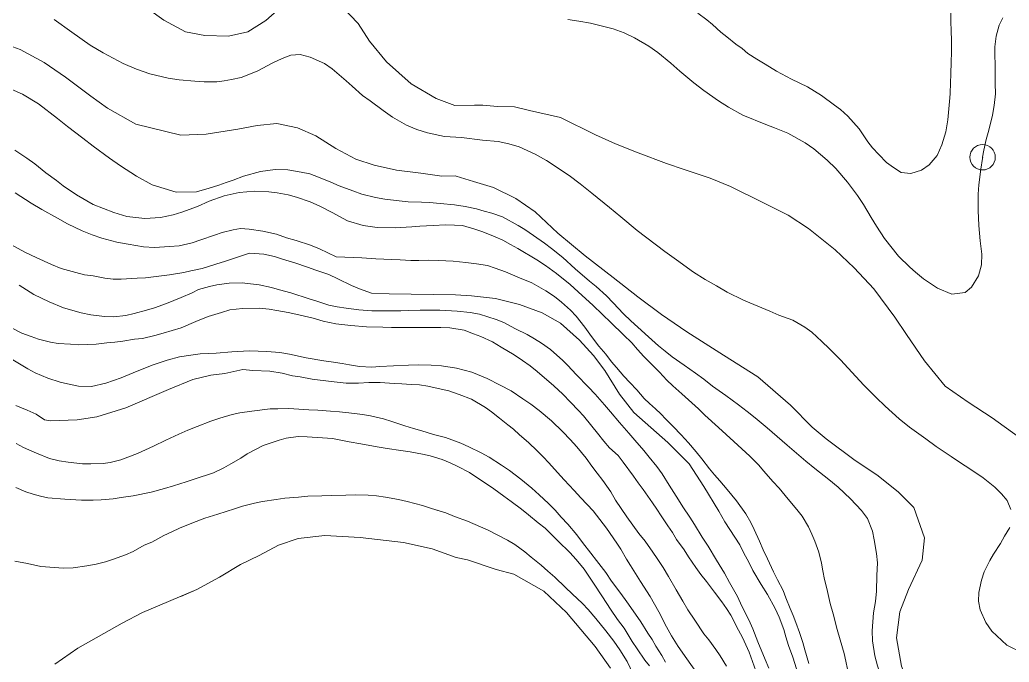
# Model space of a CAD drawing. Header units: metres. Extents: x 548946 to 557077, y 1838800 to 1845419.
# Drawn here: x 553096 to 553641, y 1841337 to 1841690 of the extents above; entities that cross this region are included whole.
import ezdxf

# ---------------------------------------------------------------- set-up
doc = ezdxf.new("R2010")
doc.units = ezdxf.units.M
doc.header["$LTSCALE"] = 28
doc.header["$PDMODE"] = 32
doc.header["$PDSIZE"] = 14
doc.layers.add('1', color=7, linetype='Continuous', lineweight=13)
doc.layers.add('2', color=7, linetype='Continuous', lineweight=13)

msp = doc.modelspace()

# ---------------------------------------------------------------- linework, layer by layer
at = {"layer": '1'}
for points in [[(553166.56, 1841696.09), (553175.01, 1841690.04), (553186.98, 1841683.73), (553197.7, 1841681.68), (553210.69, 1841681.31), (553221.44, 1841683.67), (553231.36, 1841689.95), (553240.69, 1841698.11)], [(553273.56, 1841697.23), (553282.2, 1841688.22), (553288.34, 1841678.41), (553297.76, 1841667.15), (553311.4, 1841655.06), (553325.14, 1841646.88), (553335.46, 1841643.07), (553346.23, 1841643.35), (553350.9, 1841643.32), (553358.98, 1841642.53), (553368.19, 1841642.28), (553376.6, 1841640.35), (553393.67, 1841636.52), (553412.9, 1841626.85), (553423.84, 1841621.9), (553436.38, 1841616.95), (553452, 1841611.11), (553461.71, 1841607.78), (553475.99, 1841603.02), (553487.24, 1841598.46), (553504.77, 1841589.83), (553519.12, 1841582.79), (553530.33, 1841575.4), (553545.03, 1841563.64), (553555.48, 1841553.7), (553566.27, 1841542.21), (553577.87, 1841526.58), (553584.22, 1841517.07), (553594.12, 1841502.48), (553605.53, 1841488.6), (553618.14, 1841479.78), (553631.45, 1841471.04), (553645.99, 1841460.67)], [(553114.71, 1841690.42), (553124.32, 1841683.42), (553134.59, 1841676.35), (553141.7, 1841672.06), (553152.74, 1841666.26), (553160.1, 1841663.17), (553167.41, 1841660.59), (553177.57, 1841658.07), (553183.51, 1841657.29), (553192.19, 1841656.43), (553197.3, 1841656.08), (553204.32, 1841656.07), (553208.29, 1841656.64), (553212.38, 1841657.35), (553217.72, 1841658.46), (553226.57, 1841661.9), (553235.17, 1841666.49), (553240.23, 1841669), (553244.97, 1841670.82), (553250.14, 1841671.13), (553255.62, 1841669.78), (553263.55, 1841666.23), (553267.92, 1841663.2), (553275.53, 1841656.63), (553278.84, 1841653.74), (553284.6, 1841648.66), (553288.71, 1841645.6), (553295.93, 1841640.28), (553301.01, 1841636.68), (553308.77, 1841632.33), (553314.51, 1841629.84), (553320.3, 1841628.01), (553329.75, 1841626.06), (553339.06, 1841625.39), (553350.65, 1841624.07), (553359.33, 1841623.2), (553365.18, 1841622.02), (553370.83, 1841620.31), (553379.74, 1841616.21), (553385.96, 1841612.87)], [(553469.23, 1841693.96), (553474.2, 1841690.21), (553477.34, 1841687.7), (553481.96, 1841683.52), (553485.24, 1841680.9), (553490.23, 1841676.89), (553493.63, 1841674.41), (553496.91, 1841671.78), (553501.82, 1841668.54), (553506.41, 1841665.8), (553512.54, 1841662.05), (553520.85, 1841657.51), (553529.64, 1841653.27), (553537.43, 1841648.67), (553544.65, 1841643.35), (553547.79, 1841640.83), (553551.84, 1841637.12), (553558.2, 1841630.15), (553562.87, 1841623.12), (553565.58, 1841619.77), (553568.98, 1841616.12), (553573.23, 1841611.77), (553577.05, 1841608.94), (553581.39, 1841606.17), (553586.64, 1841605.71), (553592.55, 1841607.53), (553596.78, 1841610.46), (553601.15, 1841615.63), (553603.76, 1841621.51), (553605.96, 1841628.64), (553607.05, 1841635.27), (553607.89, 1841645.37), (553608.21, 1841649.57), (553608.44, 1841655.71), (553608.73, 1841660.16), (553608.85, 1841667.33), (553608.97, 1841672.15), (553608.95, 1841679.43), (553608.87, 1841683.72), (553608.71, 1841689.94), (553608.65, 1841693.97)], [(553592.92, 1841392.74), (553594.2, 1841405.04), (553588.28, 1841421.83), (553579.58, 1841430.38), (553567.97, 1841439.66), (553555.98, 1841447.67), (553540.04, 1841459.47), (553532.27, 1841466.01), (553520.35, 1841478.08), (553502.41, 1841493.7), (553483.45, 1841505.7), (553463.18, 1841518.42), (553449.26, 1841527.98), (553436.18, 1841537.8), (553422.68, 1841548.29), (553407.25, 1841560.32), (553392.12, 1841572.73), (553379.71, 1841584.57), (553369.03, 1841591.84), (553356.73, 1841597.88), (553345.78, 1841601.24), (553336.11, 1841604.22), (553335.62, 1841604.37), (553328.32, 1841604.22), (553316.61, 1841605.9), (553303.21, 1841607.52), (553290.99, 1841610.31), (553280.92, 1841613.47), (553269.89, 1841619.49), (553258.77, 1841626.29), (553248.68, 1841630.87), (553237.28, 1841633.23), (553226.53, 1841632.03), (553215.87, 1841630.07), (553198.44, 1841627.23), (553184.5, 1841626.72), (553159.74, 1841632.77), (553144.13, 1841641.53), (553134.83, 1841648.27), (553120.84, 1841658.76), (553109.21, 1841666.67), (553095.96, 1841674), (553085.84, 1841677.67)], [(553565.35, 1841353.79), (553566.08, 1841363.75), (553567.08, 1841369.97), (553567.74, 1841375.77), (553567.98, 1841384.25), (553568.24, 1841391.3), (553567.68, 1841396.44), (553566.46, 1841403.98), (553565.55, 1841408.69), (553562.7, 1841415.66), (553559.48, 1841420.12), (553553.43, 1841426.61), (553546.61, 1841433.01), (553541.48, 1841437.12), (553533.77, 1841443.3), (553528.78, 1841447.3), (553518.45, 1841456.05), (553507.39, 1841465.62), (553500.94, 1841471.03), (553496.52, 1841474.57), (553491.69, 1841478.2), (553484.62, 1841483.4), (553477.29, 1841488.58), (553472.58, 1841492.35), (553468.04, 1841495.75), (553461.71, 1841500.13), (553455.23, 1841504.62), (553451.24, 1841507.82), (553447.53, 1841510.79), (553442.05, 1841515.65), (553436.26, 1841521), (553432.35, 1841524.6), (553428.42, 1841528.46), (553422.68, 1841534.46), (553418.89, 1841538.2), (553413.24, 1841543.43), (553409.53, 1841546.4), (553401.77, 1841553.09), (553394.84, 1841559.35), (553388.71, 1841564.27), (553384.86, 1841567.36), (553378.81, 1841571.5), (553374.01, 1841574.88), (553370.39, 1841577.08), (553361.69, 1841581.71), (553355.86, 1841583.8), (553351.58, 1841584.89), (553347.41, 1841586.12), (553341.16, 1841587.39), (553335.2, 1841588.42), (553327.32, 1841589.11), (553321.41, 1841589.63), (553317.1, 1841589.81), (553309.79, 1841590.04), (553304.65, 1841590.65), (553296.88, 1841591.48), (553291.72, 1841592.34), (553284.09, 1841594.24), (553279.21, 1841596.04), (553271.62, 1841598.85), (553267.11, 1841600.82), (553260.29, 1841603.71), (553255.55, 1841605.4), (553250.76, 1841606.43), (553243.48, 1841607.58), (553236.43, 1841607.84), (553228.35, 1841606.82), (553219.01, 1841604.24), (553213.27, 1841602.04), (553209.38, 1841600.7), (553205.38, 1841599.22), (553200.1, 1841597.6), (553193.04, 1841595.52), (553181.88, 1841595.33), (553168.69, 1841599.34), (553159.96, 1841604.24), (553151.14, 1841609.9), (553145.1, 1841614.04), (553136.17, 1841620.73), (553130.49, 1841625.05), (553122.1, 1841631.54), (553116.42, 1841635.86), (553106.04, 1841643.95), (553097.25, 1841649.35), (553090.97, 1841652.04)], [(553385.96, 1841612.87), (553398.31, 1841604.6), (553404.42, 1841599.94), (553410.84, 1841594.8), (553420.68, 1841586.91), (553426.84, 1841581.73), (553435.86, 1841574.27), (553451.18, 1841562.7), (553457.54, 1841558.06), (553466.87, 1841551.29), (553473.29, 1841547.31), (553479.54, 1841543.71), (553485.5, 1841540.34), (553494.43, 1841535.99), (553500.17, 1841533.5), (553508.9, 1841529.78), (553513.96, 1841527.6), (553521.55, 1841524.8), (553528.2, 1841521.11), (553532.02, 1841518.28), (553537.53, 1841513.16), (553541.72, 1841509.33), (553547.88, 1841502.99), (553556.29, 1841493.9), (553560.71, 1841489.18), (553567.45, 1841482.38), (553572.41, 1841477.47), (553580.2, 1841470.52), (553585.9, 1841465.95), (553594.81, 1841459.51), (553600.6, 1841455.34), (553608.87, 1841449.88), (553614.07, 1841446.42), (553619.12, 1841443.07), (553626.56, 1841438.04), (553632.98, 1841432.89), (553636.63, 1841429.27), (553639.77, 1841425.58), (553641.74, 1841420.72)], [(553183.57, 1841565.87), (553178.28, 1841565.42), (553169.89, 1841564.88), (553163.86, 1841565.26), (553155.39, 1841566.67), (553149.28, 1841567.81), (553140.97, 1841570.02), (553135.69, 1841571.91), (553130.12, 1841574.03), (553122.02, 1841577.95), (553116.48, 1841580.98), (553107.89, 1841585.76), (553102.04, 1841589.27), (553093.23, 1841594.94)], [(553530.39, 1841335.89), (553528.25, 1841343.46), (553527.17, 1841347.37), (553525.26, 1841352.88), (553523.36, 1841358.4), (553521.76, 1841362.25), (553520.17, 1841366.11), (553517.69, 1841372.08), (553516.21, 1841376.08), (553513.1, 1841381.85), (553510.91, 1841386.42), (553507.66, 1841393.47), (553505.29, 1841398.41), (553503.33, 1841403.27), (553500.28, 1841409.7), (553498.57, 1841413.41), (553495.69, 1841418.3), (553490.62, 1841425.41), (553485.37, 1841431.72), (553481.35, 1841436.35), (553478.5, 1841439.81), (553475.67, 1841443.01), (553471.42, 1841448.53), (553468.4, 1841452.36), (553464.21, 1841457.36), (553460.07, 1841461.84), (553455.68, 1841466.3), (553451.72, 1841470.42), (553448.92, 1841473.36), (553445.9, 1841476.02), (553442.7, 1841479.05), (553439.79, 1841481.85), (553435.63, 1841486.59), (553431.81, 1841490.59), (553428.55, 1841494.14), (553424.53, 1841498.77), (553421.71, 1841501.97), (553418.52, 1841506.17), (553414.78, 1841510.57), (553410.67, 1841515.97), (553407, 1841521.02), (553402.29, 1841527.14), (553399.07, 1841530.43), (553394.16, 1841534.83), (553390.31, 1841537.91), (553385.54, 1841541.03), (553377.78, 1841545.38), (553370.96, 1841548.27), (553363.31, 1841551.59), (553357.63, 1841553.56), (553353.44, 1841555.05), (553347.36, 1841555.94), (553341.42, 1841556.72), (553334.45, 1841557.38), (553326.49, 1841557.68), (553320.86, 1841557.97), (553315.55, 1841557.77), (553311.13, 1841557.81), (553305.24, 1841558.07), (553300.68, 1841558.22), (553291.91, 1841558.68), (553284.17, 1841559.26), (553270.07, 1841559.79), (553260.88, 1841564.11), (553255.97, 1841566.17), (553248.01, 1841568.8), (553242.64, 1841570.29), (553237.11, 1841572.15), (553229.63, 1841573.93), (553222.09, 1841575.05), (553217.24, 1841575.43), (553213.3, 1841574.6), (553207.21, 1841573.15), (553202.96, 1841571.65), (553195.56, 1841569.14), (553190.68, 1841567.43), (553183.57, 1841565.87)], [(553090.49, 1841566.67), (553098.79, 1841562.12), (553104.81, 1841559.41), (553113.18, 1841555.51), (553118.48, 1841553.37), (553126.53, 1841551.13), (553131.36, 1841549.84), (553136.1, 1841549.33), (553142.6, 1841548.09), (553147.09, 1841547.54), (553151.51, 1841547.51), (553160.31, 1841547.96), (553164.96, 1841548.21), (553169.44, 1841548.84), (553178.18, 1841549.8), (553186.09, 1841551.19), (553190.03, 1841552.01), (553196.26, 1841553.35), (553203.8, 1841555.74), (553209.08, 1841557.36), (553215.74, 1841559.53), (553222.25, 1841561.8), (553230.24, 1841561.25), (553235.98, 1841559.94), (553240.43, 1841558.47), (553247.28, 1841556.5), (553254.3, 1841554.15), (553258.79, 1841552.43), (553265.95, 1841549.97), (553270.89, 1841547.65), (553278.45, 1841543.93), (553282.82, 1841542.07), (553289.58, 1841539.7), (553299.31, 1841539.33), (553335.78, 1841538.91), (553344.5, 1841538.31), (553357.89, 1841536.8), (553371.12, 1841533.52)], [(553095.43, 1841544.2), (553103.54, 1841539.11), (553111.93, 1841534.96), (553119.83, 1841531.67), (553129.62, 1841528.97), (553134.82, 1841527.86), (553142.47, 1841526.88), (553147.44, 1841526.64), (553154.23, 1841527.52), (553158.8, 1841528.55), (553165.49, 1841530.45), (553170.03, 1841531.73), (553176.54, 1841534.01), (553180.65, 1841535.63), (553184.62, 1841537.37), (553190.71, 1841539.99), (553194.28, 1841541.82), (553200.22, 1841543.38), (553204.27, 1841544.35), (553211.07, 1841545.23), (553218.21, 1841545.36), (553222.8, 1841544.96), (553227.69, 1841544.33), (553234.48, 1841542.86), (553238.9, 1841541.66), (553245.07, 1841540), (553255.2, 1841536.56), (553259.37, 1841535.33), (553265.99, 1841533.07), (553270.5, 1841532.26), (553275.53, 1841531.52), (553282.52, 1841530.6), (553289.74, 1841529.96), (553294.42, 1841529.96), (553299.11, 1841529.95), (553305.73, 1841530.03), (553310.13, 1841530.26), (553316.35, 1841530.42), (553327.15, 1841530.44), (553336.71, 1841529.8), (553343.93, 1841529.17), (553348.99, 1841528.16), (553358.15, 1841525.27), (553362.37, 1841523.52), (553368.85, 1841520.21), (553375.18, 1841517), (553379.35, 1841514.6), (553383.12, 1841512.28), (553388.05, 1841508.79), (553394.84, 1841502.65), (553397.75, 1841499.85), (553402.32, 1841495.02), (553409.08, 1841487.96), (553412.76, 1841484.07), (553417.95, 1841478.27), (553421.11, 1841474.33), (553426.05, 1841468.5), (553431.24, 1841462.7), (553434.66, 1841458.78), (553439.56, 1841453.21), (553442.44, 1841449.5), (553446.66, 1841444.24), (553449.57, 1841440.27), (553453.51, 1841434.07), (553458.55, 1841426.04), (553461.06, 1841422.15), (553464.94, 1841416.47), (553467.48, 1841412.33), (553471.75, 1841405.38), (553474.89, 1841400.53), (553479.51, 1841392.84), (553483.95, 1841385.53), (553486.72, 1841380.5), (553491.08, 1841372.79), (553493.61, 1841367.48), (553497.43, 1841359.96), (553499.54, 1841354.99), (553502.42, 1841347.77), (553506.35, 1841338.05), (553508.31, 1841333.2)], [(553371.12, 1841533.52), (553383.61, 1841528.91), (553393.59, 1841523.15), (553404.06, 1841513.94), (553411.73, 1841505.38), (553418.03, 1841497.11), (553426.2, 1841484.12), (553433.94, 1841474.06), (553452.7, 1841457.46), (553464.57, 1841445.74), (553472.66, 1841433.25), (553480.86, 1841419.71), (553484.13, 1841413.89), (553492.36, 1841401.28), (553494.53, 1841396.97), (553497.63, 1841391.2), (553499.66, 1841387), (553504.13, 1841379.43), (553507.61, 1841373.83), (553511.97, 1841366.12), (553514.05, 1841361.4), (553516.61, 1841354.66), (553517.72, 1841350.49), (553519.15, 1841345.84), (553521.68, 1841339.35), (553523.56, 1841332.93)], [(553414.08, 1841462.63), (553410.91, 1841466.57), (553406.26, 1841472.17), (553403.47, 1841475.12), (553399.19, 1841479.72), (553394.94, 1841484.06), (553390, 1841488.72), (553380.68, 1841496.67), (553376.82, 1841499.75), (553372.6, 1841502.67), (553368.09, 1841505.82), (553360.99, 1841510.11), (553356.25, 1841512.97), (553349.69, 1841515.88), (553345.75, 1841517.4), (553340.58, 1841519.43), (553332.65, 1841520.64), (553327.68, 1841520.87), (553320.4, 1841520.85), (553311.29, 1841520.89), (553306.75, 1841520.78), (553300.5, 1841520.87), (553295.67, 1841520.99), (553286.79, 1841521.31), (553278.14, 1841521.92), (553269.84, 1841522.96), (553262.78, 1841524.39), (553257.28, 1841526), (553247.8, 1841528.2), (553243.66, 1841529.18), (553237.29, 1841530.3), (553233.18, 1841531.02), (553227.53, 1841531.56), (553218.45, 1841531.34), (553211.51, 1841530.58), (553206.86, 1841529.16), (553199.43, 1841526.91), (553192.72, 1841524.09), (553184.63, 1841520.73), (553174.7, 1841517.68), (553170.15, 1841516.4), (553163.3, 1841514.87), (553158.93, 1841514.38), (553152.42, 1841513.28), (553148.05, 1841512.8), (553143.68, 1841512.32), (553137.77, 1841511.66), (553127.92, 1841511.36), (553123.73, 1841511.68), (553116.93, 1841511.97), (553112.68, 1841512.8), (553106, 1841514.41), (553102.06, 1841515.92), (553096.78, 1841517.81), (553090.84, 1841520.93)], [(553468.51, 1841330.9), (553463.26, 1841338.38), (553458.47, 1841345.27), (553454.71, 1841351.1), (553452.09, 1841356.01), (553447.79, 1841364.38), (553442.97, 1841372.69), (553437.75, 1841381.09), (553432.11, 1841389.83), (553429.91, 1841393.23), (553426.83, 1841398.75), (553424.64, 1841402.15), (553419.05, 1841410.38), (553411.64, 1841419.83), (553404.85, 1841427.15), (553401.17, 1841431.04), (553395.58, 1841436.92), (553392.01, 1841440.95), (553387.14, 1841446.27), (553384.03, 1841449.7), (553380.8, 1841452.98), (553376.01, 1841457.53), (553370.99, 1841461.79), (553367.8, 1841464.82), (553364.54, 1841467.19), (553359.98, 1841470.85), (553355.56, 1841474.39), (553352.3, 1841476.77), (553344.51, 1841481.37), (553337.86, 1841483.89), (553332.04, 1841485.98), (553326.3, 1841487.3), (553320.57, 1841488.62), (553315.94, 1841489.28), (553311.37, 1841489.43), (553306.26, 1841489.77), (553301.95, 1841489.95), (553294.22, 1841490.53), (553287.96, 1841490.62), (553282.28, 1841490.25), (553275.51, 1841490.29), (553267.35, 1841491.21), (553256.81, 1841492.39), (553250.16, 1841493.74), (553245.94, 1841494.31), (553240.2, 1841495.63), (553233.58, 1841496.72), (553224.16, 1841497.25), (553218.65, 1841497.68), (553208.72, 1841495.47), (553200.99, 1841494.61), (553191.16, 1841492.22), (553177.65, 1841486.71), (553154.16, 1841476.59), (553138.13, 1841471.69), (553127.29, 1841470.1), (553112.74, 1841469.39), (553109.4, 1841470.06), (553104.82, 1841473.18), (553099.76, 1841475.35), (553093.63, 1841477.93)], [(553266.82, 1841474.76), (553259.85, 1841475.43), (553255.03, 1841475.55), (553243.89, 1841476.27), (553237.81, 1841475.99), (553233.64, 1841476.05), (553223.51, 1841474.81), (553216.97, 1841473.96), (553212.65, 1841472.96), (553205.86, 1841470.91), (553200.97, 1841469.2), (553193.49, 1841466.3), (553188.38, 1841464.31), (553183.41, 1841462.2), (553176.24, 1841458.81), (553169.32, 1841455.44), (553160.53, 1841451.48), (553151.42, 1841448.01), (553145.59, 1841446.59), (553141.62, 1841446.02), (553134.88, 1841445.8), (553130.2, 1841445.8), (553122.43, 1841446.64), (553117.52, 1841447.53), (553112.19, 1841448.76), (553104.97, 1841451.74), (553097.86, 1841454.86), (553093.72, 1841457)], [(553451.5, 1841336.57), (553449.53, 1841340.25), (553446.23, 1841345.48), (553444.15, 1841349.02), (553441.81, 1841352.54), (553437.87, 1841358.74), (553434.94, 1841362.96), (553430.15, 1841369.85), (553426.92, 1841374.31), (553421.74, 1841381.28), (553418.63, 1841385.88), (553413.47, 1841392.59), (553410.41, 1841396.68), (553405.74, 1841402.54), (553402.69, 1841406.62), (553397.61, 1841412.57), (553393.93, 1841416.45), (553390.65, 1841420.25), (553387, 1841423.88), (553381.78, 1841428.77), (553377.87, 1841432.37), (553371.74, 1841437.29), (553365.49, 1841442.06), (553361.12, 1841445.09), (553354.28, 1841449.41), (553349.85, 1841451.79), (553343.12, 1841455.08), (553338.72, 1841457.19), (553330.19, 1841460.28), (553323.62, 1841462.03), (553317.17, 1841463.92), (553312.61, 1841465.24), (553307.9, 1841466.67), (553300.73, 1841469.14), (553296.02, 1841470.57), (553288.94, 1841472.26), (553284.58, 1841472.95), (553276.93, 1841473.93), (553271.93, 1841474.42), (553266.82, 1841474.76)], [(553501.32, 1841331.78), (553497.59, 1841342.03), (553493.97, 1841350.09), (553491.69, 1841354.26), (553487.53, 1841362.51), (553485.05, 1841366.14), (553482.57, 1841369.77), (553478.46, 1841375.17), (553474.04, 1841381.06), (553471.02, 1841384.89), (553468.25, 1841388.74), (553464.09, 1841394.66), (553461.72, 1841398.43), (553457.59, 1841404.09), (553455.34, 1841408), (553452.71, 1841411.74), (553449.12, 1841417.2), (553446.64, 1841420.83), (553444.3, 1841424.34), (553439.09, 1841431.57), (553436.46, 1841435.31), (553433.84, 1841439.06), (553428.19, 1841446.63), (553425.31, 1841450.34), (553420.55, 1841454.63), (553417.41, 1841458.32), (553414.08, 1841462.63)], [(553229.88, 1841455.87), (553221.03, 1841451.25), (553217.51, 1841448.92), (553212, 1841445.84), (553208.09, 1841443.59), (553202.4, 1841440.88), (553191.86, 1841437.38), (553187.35, 1841435.84), (553180.44, 1841433.65), (553175.53, 1841432.2), (553168.07, 1841430.21), (553158.28, 1841428.22), (553151.62, 1841427.22), (553147.14, 1841426.6), (553140.57, 1841426.01), (553136.18, 1841425.78), (553129.81, 1841425.73), (553120.64, 1841426.28), (553111.19, 1841427.06), (553107.2, 1841427.92), (553103.03, 1841429.16), (553099.12, 1841430.42), (553093.53, 1841432.79)], [(553442.62, 1841334.55), (553440.05, 1841337.78), (553435.86, 1841343.95), (553433.07, 1841348.06), (553428.76, 1841355.26), (553425.11, 1841360.06), (553421.23, 1841365.75), (553416.84, 1841372.55), (553411.85, 1841380.06), (553406.58, 1841387.8), (553402.22, 1841393.18), (553398.68, 1841396.95), (553392.26, 1841403.26), (553385.1, 1841410.41), (553381.39, 1841413.38), (553375.97, 1841417.73), (553372.12, 1841420.81), (553366.44, 1841425.13), (553362.48, 1841428.08), (553356.97, 1841432.02), (553353.32, 1841434.48), (553347.44, 1841438.25), (553343.5, 1841440.94), (553337.14, 1841444.4), (553332.89, 1841446.41), (553328.41, 1841448.12), (553321.81, 1841450.13), (553317.67, 1841451.1), (553310.77, 1841452.42), (553305.74, 1841453.17), (553298.21, 1841454.29), (553292.64, 1841455.24), (553283.62, 1841456.85), (553277.25, 1841457.97), (553268.09, 1841459.69), (553254.07, 1841460.62), (553249.1, 1841460.85), (553242.45, 1841459.86), (553238.54, 1841458.77), (553229.88, 1841455.87)], [(553092.92, 1841392.28), (553099.97, 1841390.84), (553107.42, 1841389.32), (553119.75, 1841388.34), (553125.06, 1841388.53), (553132.74, 1841389.64), (553137.85, 1841390.46), (553142.91, 1841391.8), (553147.42, 1841393.34), (553154.05, 1841395.76), (553158.28, 1841397.52), (553164.28, 1841400.92), (553168.5, 1841402.68), (553175.13, 1841406.27), (553179.44, 1841408.44), (553183.79, 1841410.35), (553190.5, 1841413.17), (553197.61, 1841415.9), (553204.78, 1841418.12), (553213.95, 1841421.08), (553218.34, 1841422.48), (553225.06, 1841424.13), (553229.51, 1841425.01), (553236.94, 1841426.08), (553241.79, 1841426.88), (553249.27, 1841427.44), (553254.41, 1841428.01), (553262.06, 1841428.2), (553267.63, 1841428.42), (553275.28, 1841428.62), (553280.48, 1841428.67), (553287.65, 1841428.55), (553292.24, 1841428.14), (553297.12, 1841427.51), (553304.29, 1841426.22), (553309.23, 1841425.07), (553317.53, 1841422.87), (553322.53, 1841421.2), (553330.46, 1841418.83), (553335.23, 1841416.88), (553342.42, 1841414.16), (553353.75, 1841409.3), (553364.51, 1841403.72), (553368.42, 1841401.29), (553373.93, 1841397.34), (553377.49, 1841394.48), (553383.06, 1841390.02), (553386.68, 1841386.65), (553390.56, 1841383.31), (553396.38, 1841377.71), (553400.14, 1841374.22), (553405.68, 1841368.85), (553408.9, 1841365.56), (553413.09, 1841360.56), (553418.65, 1841353.76), (553423.04, 1841348.13), (553426.3, 1841343.41), (553430.26, 1841336.96), (553433.62, 1841330.05)], [(553325.56, 1841420.29), (553330.46, 1841418.83), (553335.23, 1841416.88), (553342.42, 1841414.16), (553353.75, 1841409.3), (553364.51, 1841403.72), (553368.42, 1841401.29), (553373.93, 1841397.34), (553377.49, 1841394.48), (553383.06, 1841390.02), (553386.68, 1841386.65), (553390.56, 1841383.31), (553396.38, 1841377.71), (553400.14, 1841374.22), (553405.68, 1841368.85), (553408.9, 1841365.56), (553413.09, 1841360.56), (553418.65, 1841353.76), (553423.04, 1841348.13), (553426.3, 1841343.41), (553430.26, 1841336.96), (553433.62, 1841330.05), (553435.56, 1841325.45), (553438.77, 1841318.85)], [(553641.15, 1841410.65), (553638.29, 1841405.91), (553636.01, 1841401.88), (553632.23, 1841396.01), (553630.14, 1841392.53), (553627.05, 1841386.33), (553625.48, 1841381.74), (553624.02, 1841374.94), (553623.9, 1841370.12), (553624.81, 1841365.41), (553627.91, 1841358.47), (553631.31, 1841353.64), (553639.44, 1841345.95), (553648.51, 1841341.49)], [(553660.69, 1841276.04), (553638.45, 1841282.73), (553625.45, 1841293.44), (553613.23, 1841297.2), (553602.48, 1841301.99), (553593.42, 1841308.92), (553586.96, 1841321.06), (553581.43, 1841334.37), (553578.65, 1841349.92), (553580.58, 1841364.23), (553585.38, 1841376.57), (553592.92, 1841392.74)], [(553651.83, 1841255.88), (553639.29, 1841259.84), (553612.73, 1841274.34), (553607.16, 1841278.8), (553601.74, 1841283.14), (553596.12, 1841288.12), (553591.93, 1841291.95), (553588.37, 1841295.98), (553583.4, 1841302.06), (553580.44, 1841306.55), (553576.42, 1841313.52), (553574.03, 1841318.72), (553570.84, 1841326.43), (553568.25, 1841334.6), (553566.85, 1841340.17), (553565.43, 1841348.33), (553565.35, 1841353.79)]]:
    msp.add_lwpolyline(points, dxfattribs=at)
at = {"layer": '2'}
for points in [[(553626.16, 1841614.58), (553626.05, 1841613.95), (553625.27, 1841608.01), (553624.01, 1841599.42), (553623.8, 1841594.19), (553623.74, 1841585.34), (553624.13, 1841577.06), (553624.8, 1841568.55), (553625.74, 1841561.24), (553625.48, 1841555.36), (553623.93, 1841549.34), (553620.07, 1841543.06), (553616.5, 1841540.07), (553609.3, 1841539.27), (553601.28, 1841542.42), (553593.69, 1841547.57), (553589.24, 1841551.37), (553586.07, 1841554.14), (553579.83, 1841560.09), (553572.13, 1841569.77), (553567.74, 1841576.57), (553564.86, 1841581.46), (553560.55, 1841588.66), (553557.16, 1841593.49), (553551.66, 1841600.94), (553545.24, 1841608.43), (553540.45, 1841612.97), (553533.26, 1841619.21), (553528.35, 1841622.44), (553518.91, 1841627.9), (553511.57, 1841630.73), (553506.69, 1841632.54), (553494.02, 1841637.77), (553486.26, 1841642.12), (553480.67, 1841645.67), (553472.62, 1841651.41), (553467.08, 1841655.62), (553459.35, 1841662.05), (553454.45, 1841666.45), (553447.17, 1841672.28), (553442.24, 1841675.77), (553434.45, 1841680.37), (553428.68, 1841683.12), (553422.72, 1841685.32), (553410.16, 1841688.36), (553403.79, 1841689.48), (553397.71, 1841690.37)], [(553637.29, 1841691.4), (553635.26, 1841687.4)], [(553635.26, 1841687.4), (553633.59, 1841681.24), (553632.93, 1841675.44), (553632.87, 1841671.27), (553633.04, 1841665.05), (553633.08, 1841655.17), (553633.19, 1841649.46), (553632.47, 1841643.01), (553631.61, 1841637.84), (553629.55, 1841629.42), (553628.14, 1841624.45), (553626.85, 1841618.46), (553626.16, 1841614.59)], [(553346.43, 1841574.96), (553339.58, 1841576.94), (553335.27, 1841577.11), (553330.3, 1841577.35), (553323.45, 1841576.98), (553316.2, 1841576.7), (553311.69, 1841576.34), (553302.52, 1841575.72), (553292.61, 1841575.93), (553284.82, 1841577.02), (553276.34, 1841579.6), (553267.78, 1841584.12), (553261.02, 1841587.66), (553255.68, 1841590.07), (553248.12, 1841592.62), (553243.55, 1841593.93), (553237.58, 1841594.97), (553232.96, 1841595.63), (553224.99, 1841595.92), (553216.63, 1841595.13), (553208.37, 1841593.31), (553200.12, 1841590.32), (553193.66, 1841587.53), (553185.04, 1841584.37), (553180.27, 1841582.8), (553173.27, 1841581.38), (553164.62, 1841580.82), (553154.74, 1841581.94), (553147.47, 1841584.26), (553136.19, 1841588.61), (553126.89, 1841593.96), (553119.58, 1841598.88), (553116.02, 1841601.74), (553110.08, 1841606.03), (553103.95, 1841610.94), (553099.7, 1841614.12), (553092.96, 1841618.58)], [(553551.8, 1841332.79), (553550.8, 1841337.1), (553549.81, 1841341.41), (553547.67, 1841348.98), (553546.02, 1841354.52), (553543.78, 1841363.12), (553542.1, 1841368.91), (553540.28, 1841377.17), (553539.08, 1841382.11), (553538.17, 1841386.82), (553537.32, 1841391.02), (553535.99, 1841397.24), (553533.76, 1841403.24), (553532.17, 1841407.1), (553530.17, 1841411.04), (553526.67, 1841416.89), (553523.79, 1841420.61), (553519, 1841426.32), (553514.04, 1841432.41), (553510.64, 1841436.07), (553505.59, 1841441.76), (553502.74, 1841445.21), (553497.92, 1841450.01), (553489.11, 1841458.02), (553480.58, 1841465.79), (553473.19, 1841472.65), (553469.57, 1841476.02), (553464.2, 1841481.03), (553460.47, 1841484.26), (553455.42, 1841488.77), (553452.22, 1841491.8), (553448.23, 1841496.17), (553443.12, 1841501.2), (553439.47, 1841504.83), (553436.05, 1841508.75), (553432.91, 1841512.43), (553428.26, 1841516.86), (553421.27, 1841523.64), (553416.77, 1841527.95), (553411.38, 1841533.21), (553405.58, 1841538.56), (553398.94, 1841544.59), (553391.38, 1841550.65), (553385.3, 1841555.05), (553380.54, 1841558.17), (553370.09, 1841564.43), (553366.1, 1841566.46), (553361.93, 1841568.86), (553357.56, 1841570.72), (553350.89, 1841573.5), (553346.43, 1841574.96)], [(553090.94, 1841503.52), (553100.13, 1841498.02), (553104.27, 1841495.88), (553111.23, 1841492.87), (553117.97, 1841490.76), (553122.11, 1841489.78), (553128.1, 1841488.49), (553135.27, 1841488.37), (553143.12, 1841490.27), (553151.52, 1841493.15), (553160.49, 1841496.74), (553169.2, 1841500.3), (553176.85, 1841502.83), (553183.68, 1841504.62), (553189.93, 1841505.7), (553195.07, 1841506.27), (553203.87, 1841506.72), (553212.63, 1841507.42), (553222.2, 1841507.96), (553231.85, 1841507.72), (553239.07, 1841507.08), (553244.38, 1841506.11), (553253.57, 1841504.13), (553263.25, 1841502.46), (553267.22, 1841501.86), (553273.3, 1841500.97), (553277.41, 1841500.25), (553282.97, 1841499.3), (553289.77, 1841499.01), (553294.02, 1841499.35), (553301.65, 1841499.8), (553309.93, 1841500.19), (553315.12, 1841500.24), (553322.29, 1841500.12), (553328.06, 1841499.72), (553336.39, 1841498.42), (553344.7, 1841496.22), (553353.15, 1841492.73), (553360.31, 1841489.09), (553366.5, 1841486), (553372.84, 1841481.63), (553377.2, 1841478.6), (553381.88, 1841475.08), (553388.62, 1841469.45), (553394.86, 1841463.5), (553398.86, 1841459.13), (553402.68, 1841455.13), (553407.78, 1841448.93), (553410.86, 1841444.59), (553413.77, 1841440.62), (553416.94, 1841436.67), (553421.27, 1841430.39), (553423.98, 1841425.87), (553430.19, 1841416.67), (553436.81, 1841407.39), (553440.26, 1841403.22), (553444.56, 1841397.19), (553446.9, 1841393.67), (553450.18, 1841388.7), (553453.06, 1841383.82), (553457.39, 1841376.36), (553460.93, 1841370.25), (553463.8, 1841365.36), (553467.68, 1841359.68), (553472.67, 1841352.16), (553475.38, 1841348.82), (553479.2, 1841343.65), (553481.54, 1841340.13), (553485.16, 1841334.42)], [(553421.24, 1841333.3), (553412.69, 1841345.22), (553396.87, 1841363.9), (553384.45, 1841375.74), (553367.92, 1841385.06), (553358.25, 1841387.68), (553342.45, 1841393), (553336.14, 1841394.23), (553322.89, 1841398.96), (553307.08, 1841402.51), (553283.2, 1841405.3), (553263.77, 1841406.38), (553249.07, 1841404.62), (553238.33, 1841401.09), (553227.69, 1841395.38), (553217.37, 1841390.35), (553205.71, 1841383.35), (553193.26, 1841376.53), (553163.32, 1841363.87), (553152.17, 1841358.1), (553127.8, 1841344.26), (553115.04, 1841335.58)], [(553421.24, 1841333.3), (553412.69, 1841345.22), (553396.87, 1841363.9), (553384.45, 1841375.74), (553367.92, 1841385.06), (553358.25, 1841387.68), (553342.45, 1841393), (553336.14, 1841394.23), (553322.89, 1841398.96), (553307.08, 1841402.51), (553283.2, 1841405.3), (553263.77, 1841406.38), (553249.07, 1841404.62), (553238.33, 1841401.09), (553227.69, 1841395.38), (553217.37, 1841390.35), (553205.71, 1841383.35), (553193.26, 1841376.53), (553184.49, 1841372.82)]]:
    msp.add_lwpolyline(points, dxfattribs=at)
msp.add_point((553626.16, 1841614.59), dxfattribs=at)

doc.saveas('drawing.dxf')
